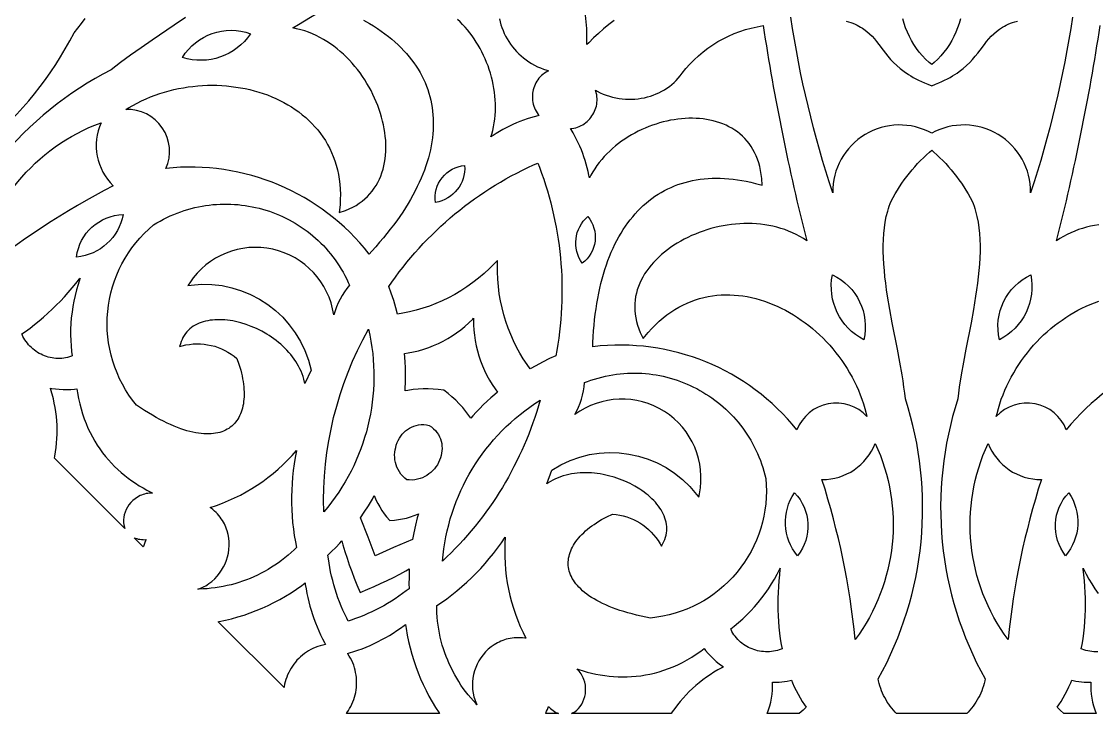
# Model space of a CAD drawing. Extents: x -1917 to -261, y -485 to 605.
# Drawn here: x -1476.2 to -1290.7, y -199 to -79.6 of the extents above; entities that cross this region are included whole.
import ezdxf

# ---------------------------------------------------------------- set-up
doc = ezdxf.new("R2010")
doc.units = 0
doc.layers.add('LAYER_1', color=18, linetype='CONTINUOUS')

msp = doc.modelspace()

# ---------------------------------------------------------------- linework, layer by layer
at = {"layer": 'LAYER_1'}
for points in [[(-1417.19, -79.31), (-1416.14, -79.92), (-1415.45, -80.34), (-1414.78, -80.78), (-1414.13, -81.22), (-1413.5, -81.68), (-1412.9, -82.14), (-1412.32, -82.61), (-1411.76, -83.1), (-1411.23, -83.59), (-1410.72, -84.09), (-1410.23, -84.6), (-1409.76, -85.11), (-1409.32, -85.64), (-1408.89, -86.17), (-1408.5, -86.71), (-1408.12, -87.26), (-1407.77, -87.81), (-1407.43, -88.38), (-1407.13, -88.95), (-1406.84, -89.53), (-1406.58, -90.11), (-1406.33, -90.7), (-1406.11, -91.3), (-1405.92, -91.91), (-1405.74, -92.52), (-1405.59, -93.14), (-1405.46, -93.76), (-1405.35, -94.39), (-1405.27, -95.03), (-1405.21, -95.67), (-1405.17, -96.32), (-1405.15, -96.97), (-1405.15, -97.63), (-1405.18, -98.3), (-1405.23, -98.96), (-1405.3, -99.64), (-1405.39, -100.32), (-1405.51, -101), (-1405.65, -101.69), (-1405.81, -102.38), (-1405.99, -103.08), (-1406.2, -103.78), (-1406.43, -104.49), (-1406.68, -105.2), (-1406.95, -105.91), (-1407.25, -106.63), (-1407.57, -107.35), (-1407.91, -108.07), (-1408.27, -108.8), (-1408.66, -109.52), (-1409.07, -110.26), (-1409.5, -110.99), (-1409.95, -111.73), (-1410.43, -112.46), (-1410.93, -113.2), (-1411.45, -113.95), (-1412, -114.69), (-1412.57, -115.43), (-1413.16, -116.18), (-1413.77, -116.93), (-1414.41, -117.68), (-1415.06, -118.43), (-1415.74, -119.18), (-1416.23, -119.7, 0.258855), (-1451.3, -104.92, 0.55555), (-1458.22, -94.76), (-1457.75, -94.46), (-1457.01, -94.04), (-1456.27, -93.64), (-1455.51, -93.26), (-1454.74, -92.91), (-1453.96, -92.59), (-1453.17, -92.29), (-1452.37, -92.01), (-1451.57, -91.76), (-1450.76, -91.53), (-1449.94, -91.33), (-1449.12, -91.15), (-1448.29, -90.99), (-1447.47, -90.86), (-1446.64, -90.76), (-1445.81, -90.67), (-1444.97, -90.62), (-1444.14, -90.58), (-1443.31, -90.57), (-1442.49, -90.58), (-1441.66, -90.62), (-1440.84, -90.68), (-1440.03, -90.76), (-1439.22, -90.87), (-1438.41, -91), (-1437.62, -91.15), (-1436.83, -91.32), (-1436.05, -91.52), (-1435.29, -91.74), (-1434.53, -91.99), (-1433.78, -92.25), (-1433.05, -92.54), (-1432.33, -92.85), (-1431.63, -93.19), (-1430.94, -93.54), (-1430.27, -93.92), (-1429.61, -94.32), (-1428.98, -94.74), (-1428.36, -95.18), (-1427.76, -95.65), (-1427.18, -96.13), (-1426.62, -96.64), (-1426.09, -97.17), (-1425.58, -97.72), (-1425.09, -98.29), (-1424.63, -98.88), (-1424.19, -99.5), (-1423.78, -100.13), (-1423.39, -100.79), (-1423.03, -101.46), (-1422.71, -102.16), (-1422.41, -102.88), (-1422.14, -103.62), (-1421.9, -104.37), (-1421.7, -105.15), (-1421.53, -105.95), (-1421.39, -106.78), (-1421.29, -107.62), (-1421.22, -108.48), (-1421.19, -109.36), (-1421.2, -110.26), (-1421.24, -111.19), (-1421.37, -112.56), (-1420.3, -112.18), (-1419.66, -111.91), (-1419.05, -111.62), (-1418.48, -111.3), (-1417.93, -110.95), (-1417.42, -110.57), (-1416.94, -110.17), (-1416.49, -109.75), (-1416.08, -109.31), (-1415.69, -108.84), (-1415.33, -108.35), (-1415.01, -107.85), (-1414.72, -107.33), (-1414.45, -106.79), (-1414.21, -106.24), (-1414.01, -105.67), (-1413.83, -105.08), (-1413.68, -104.49), (-1413.55, -103.88), (-1413.46, -103.27), (-1413.39, -102.64), (-1413.35, -102.01), (-1413.33, -101.37), (-1413.34, -100.72), (-1413.37, -100.06), (-1413.43, -99.41), (-1413.51, -98.74), (-1413.61, -98.08), (-1413.74, -97.41), (-1413.9, -96.75), (-1414.07, -96.08), (-1414.27, -95.42), (-1414.49, -94.75), (-1414.73, -94.09), (-1414.99, -93.44), (-1415.27, -92.79), (-1415.57, -92.14), (-1415.9, -91.5), (-1416.24, -90.87), (-1416.6, -90.25), (-1416.98, -89.64), (-1417.38, -89.04), (-1417.8, -88.45), (-1418.23, -87.87), (-1418.69, -87.31), (-1419.16, -86.76), (-1419.64, -86.23), (-1420.15, -85.72), (-1420.67, -85.22), (-1421.2, -84.74), (-1421.75, -84.28), (-1422.32, -83.84), (-1422.9, -83.42), (-1423.5, -83.03), (-1424.11, -82.66), (-1424.73, -82.31), (-1425.37, -81.99), (-1426.02, -81.7), (-1426.68, -81.43), (-1427.35, -81.19), (-1428.04, -80.98), (-1428.74, -80.81), (-1429.41, -80.67, 0.023948), (-1397.83, -59.72, -0.193982)], [(-1504.67, -112.37, 0.208478), (-1467.17, -81.52), (-1466.54, -80.73), (-1465.9, -79.89), (-1465.25, -79.03)], [(-1447.95, -78.9), (-1449.86, -80.22), (-1453.7, -82.81), (-1455.58, -84.09), (-1457.4, -85.36), (-1459.14, -86.64), (-1459.98, -87.29), (-1460.77, -87.92, 0.208481), (-1491.62, -125.42)], [(-1294.79, -78.82, -0.042505), (-1302.03, -109.12, 0.575019), (-1319.11, -98.85, 0.574933), (-1336.19, -109.12, -0.042468), (-1343.44, -78.82)], [(-1290.28, -114.65), (-1290.99, -114.77), (-1291.69, -114.91), (-1292.38, -115.08), (-1293.07, -115.27), (-1293.75, -115.49), (-1294.41, -115.75), (-1295.07, -116.03), (-1295.71, -116.33), (-1296.35, -116.67), (-1296.97, -117.04), (-1297.54, -117.42, 0.023948), (-1290.02, -80.28, -0.193982)], [(-1260.63, -135.7, 0.258855), (-1295.87, -150.05, 0.55555), (-1307.95, -147.75), (-1307.82, -147.21), (-1307.6, -146.39), (-1307.36, -145.58), (-1307.09, -144.78), (-1306.79, -143.99), (-1306.47, -143.2), (-1306.13, -142.43), (-1305.76, -141.67), (-1305.37, -140.93), (-1304.95, -140.19), (-1304.52, -139.47), (-1304.07, -138.77), (-1303.59, -138.07), (-1303.1, -137.4), (-1302.59, -136.73), (-1302.06, -136.09), (-1301.51, -135.46), (-1300.95, -134.85), (-1300.37, -134.25), (-1299.78, -133.67), (-1299.17, -133.12), (-1298.55, -132.58), (-1297.91, -132.06), (-1297.26, -131.56), (-1296.6, -131.09), (-1295.93, -130.63), (-1295.25, -130.2), (-1294.56, -129.79), (-1293.86, -129.4), (-1293.16, -129.04), (-1292.44, -128.7), (-1291.72, -128.39), (-1290.99, -128.1), (-1290.26, -127.84)]]:
    msp.add_lwpolyline(points, format="xyb", dxfattribs=at)
for points in [[(-1393.72, -79.09), (-1393.61, -79.61), (-1393.47, -80.12), (-1393.3, -80.62), (-1393.11, -81.12), (-1392.9, -81.61), (-1392.67, -82.09), (-1392.41, -82.56), (-1392.13, -83.02), (-1391.82, -83.47), (-1391.5, -83.91), (-1391.15, -84.33), (-1390.79, -84.74), (-1390.4, -85.13), (-1390, -85.51), (-1389.57, -85.86), (-1389.13, -86.2), (-1388.67, -86.52), (-1388.19, -86.82), (-1387.7, -87.1), (-1387.18, -87.36), (-1386.66, -87.59), (-1386.11, -87.8), (-1385.55, -87.98), (-1385.25, -88.07), (-1385.39, -88.13), (-1385.68, -88.3), (-1385.96, -88.49), (-1386.22, -88.69), (-1386.46, -88.9), (-1386.69, -89.13), (-1386.9, -89.37), (-1387.1, -89.63), (-1387.27, -89.89), (-1387.43, -90.16), (-1387.58, -90.45), (-1387.7, -90.74), (-1387.81, -91.03), (-1387.89, -91.34), (-1387.96, -91.64), (-1388.01, -91.95), (-1388.04, -92.27), (-1388.05, -92.58), (-1388.04, -92.9), (-1388.02, -93.22), (-1387.97, -93.53), (-1387.9, -93.85), (-1387.81, -94.16), (-1387.7, -94.46), (-1387.56, -94.76), (-1387.41, -95.06), (-1387.23, -95.34), (-1387.04, -95.62), (-1386.89, -95.8), (-1387.08, -95.84), (-1387.71, -96), (-1388.34, -96.19), (-1388.96, -96.38), (-1389.58, -96.6), (-1390.19, -96.83), (-1390.79, -97.07), (-1391.39, -97.34), (-1391.98, -97.61), (-1392.56, -97.91), (-1393.14, -98.22), (-1393.71, -98.54), (-1394.27, -98.88), (-1394.82, -99.23), (-1395.19, -99.49), (-1395.05, -99.03), (-1394.88, -98.38), (-1394.73, -97.73), (-1394.62, -97.08), (-1394.53, -96.42), (-1394.46, -95.76), (-1394.42, -95.09), (-1394.4, -94.43), (-1394.41, -93.76), (-1394.44, -93.09), (-1394.5, -92.43), (-1394.57, -91.77), (-1394.67, -91.11), (-1394.79, -90.45), (-1394.93, -89.8), (-1395.09, -89.15), (-1395.28, -88.5), (-1395.48, -87.87), (-1395.7, -87.24), (-1395.94, -86.62), (-1396.2, -86.01), (-1396.47, -85.41), (-1396.76, -84.81), (-1397.07, -84.23), (-1397.39, -83.67), (-1397.73, -83.11), (-1398.09, -82.57), (-1398.46, -82.04), (-1398.84, -81.53), (-1399.24, -81.03), (-1399.65, -80.55), (-1400.08, -80.09), (-1400.51, -79.65), (-1400.96, -79.23)], [(-1373.95, -79.41), (-1374.87, -80.11), (-1375.77, -80.85), (-1376.65, -81.61), (-1377.5, -82.4), (-1378.32, -83.22), (-1378.63, -83.54), (-1378.62, -83.1), (-1378.62, -81.93), (-1378.66, -80.77), (-1378.74, -79.62), (-1378.86, -78.46)], [(-1333.9, -79.48), (-1333.48, -79.61), (-1333.08, -79.74), (-1332.7, -79.88), (-1332.34, -80.03), (-1332, -80.19), (-1331.67, -80.35), (-1331.37, -80.52), (-1331.08, -80.7), (-1330.81, -80.88), (-1330.29, -81.27), (-1329.83, -81.68), (-1329.4, -82.11), (-1328.99, -82.56), (-1328.61, -83.03), (-1328.23, -83.51), (-1327.47, -84.52), (-1326.65, -85.57), (-1326.19, -86.1), (-1325.69, -86.64), (-1325.14, -87.17), (-1324.54, -87.7), (-1323.86, -88.21), (-1323.12, -88.72), (-1322.71, -88.97), (-1322.28, -89.22), (-1321.83, -89.46), (-1321.36, -89.7), (-1320.86, -89.93), (-1320.34, -90.16), (-1319.79, -90.39), (-1319.11, -90.64), (-1318.44, -90.39), (-1317.89, -90.16), (-1317.36, -89.93), (-1316.87, -89.7), (-1316.39, -89.46), (-1315.94, -89.22), (-1315.52, -88.97), (-1315.11, -88.72), (-1314.73, -88.47), (-1314.36, -88.21), (-1313.69, -87.7), (-1313.08, -87.17), (-1312.53, -86.64), (-1312.04, -86.1), (-1311.58, -85.57), (-1311.16, -85.04), (-1310.76, -84.52), (-1310, -83.51), (-1309.62, -83.03), (-1309.24, -82.56), (-1308.83, -82.11), (-1308.4, -81.68), (-1307.93, -81.27), (-1307.42, -80.88), (-1306.86, -80.52), (-1306.55, -80.35), (-1306.23, -80.19), (-1305.89, -80.03), (-1305.53, -79.88), (-1305.15, -79.74), (-1304.75, -79.61), (-1304.32, -79.48)], [(-1314.16, -79.13), (-1314.37, -79.9), (-1314.63, -80.67), (-1314.93, -81.41), (-1315.27, -82.14), (-1315.64, -82.85), (-1316.05, -83.54), (-1316.51, -84.21), (-1316.99, -84.85), (-1317.51, -85.47), (-1318.07, -86.06), (-1318.66, -86.62), (-1319.11, -87.01), (-1319.57, -86.62), (-1320.16, -86.06), (-1320.71, -85.47), (-1321.24, -84.85), (-1321.72, -84.21), (-1322.17, -83.54), (-1322.59, -82.85), (-1322.96, -82.14), (-1323.3, -81.41), (-1323.6, -80.67), (-1323.85, -79.9), (-1324.07, -79.13)], [(-1290.43, -188.35), (-1290.77, -188.35), (-1291.11, -188.34), (-1291.45, -188.31), (-1291.8, -188.26), (-1292.14, -188.2), (-1292.48, -188.12), (-1292.82, -188.02), (-1293.15, -187.9), (-1293.28, -187.85), (-1293.14, -187.09), (-1292.98, -186.11), (-1292.85, -185.13), (-1292.74, -184.13), (-1292.66, -183.14), (-1292.61, -182.14), (-1292.58, -181.13), (-1292.57, -180.13), (-1292.58, -179.12), (-1292.61, -178.11), (-1292.67, -177.11), (-1292.74, -176.1), (-1292.82, -175.1), (-1292.93, -174.1), (-1292.95, -173.93), (-1292.89, -174.06), (-1292.44, -174.94), (-1291.96, -175.8), (-1291.46, -176.65), (-1290.93, -177.47), (-1290.38, -178.28)]]:
    msp.add_lwpolyline(points, dxfattribs=at)
for points in [[(-1448.45, -85.77, -0.355981), (-1436.7, -81.68, -0.33339)], [(-1348.2, -80.28, 0.023981), (-1340.68, -117.42), (-1341.26, -117.04), (-1341.88, -116.67), (-1342.51, -116.33), (-1343.16, -116.03), (-1343.81, -115.75), (-1344.48, -115.49), (-1345.16, -115.27), (-1345.84, -115.08), (-1346.54, -114.91), (-1347.24, -114.77), (-1347.94, -114.65), (-1348.65, -114.56), (-1349.37, -114.49), (-1350.09, -114.45), (-1350.81, -114.44), (-1351.53, -114.45), (-1352.25, -114.48), (-1352.97, -114.53), (-1353.69, -114.61), (-1354.4, -114.71), (-1355.11, -114.83), (-1355.82, -114.97), (-1356.52, -115.14), (-1357.22, -115.32), (-1357.9, -115.52), (-1358.58, -115.75), (-1359.25, -115.99), (-1359.91, -116.25), (-1360.56, -116.53), (-1361.2, -116.82), (-1361.82, -117.14), (-1362.43, -117.47), (-1363.03, -117.82), (-1363.61, -118.18), (-1364.17, -118.56), (-1364.71, -118.96), (-1365.24, -119.37), (-1365.74, -119.79), (-1366.23, -120.23), (-1366.69, -120.68), (-1367.14, -121.15), (-1367.55, -121.63), (-1367.95, -122.12), (-1368.31, -122.62), (-1368.66, -123.14), (-1368.97, -123.67), (-1369.25, -124.2), (-1369.51, -124.75), (-1369.74, -125.31), (-1369.93, -125.88), (-1370.09, -126.46), (-1370.22, -127.04), (-1370.31, -127.64), (-1370.37, -128.24), (-1370.38, -128.85), (-1370.37, -129.46), (-1370.31, -130.09), (-1370.21, -130.71), (-1370.08, -131.34), (-1369.9, -131.98), (-1369.68, -132.62), (-1369.41, -133.26), (-1368.92, -134.28), (-1368.04, -133.22), (-1367.42, -132.54), (-1366.79, -131.9), (-1366.14, -131.29), (-1365.49, -130.73), (-1364.82, -130.21), (-1364.14, -129.72), (-1363.45, -129.28), (-1362.76, -128.87), (-1362.05, -128.5), (-1361.34, -128.17), (-1360.62, -127.87), (-1359.9, -127.61), (-1359.17, -127.39), (-1358.43, -127.2), (-1357.69, -127.04), (-1356.95, -126.92), (-1356.2, -126.82), (-1355.45, -126.77), (-1354.7, -126.74), (-1353.95, -126.74), (-1353.2, -126.78), (-1352.44, -126.84), (-1351.69, -126.94), (-1350.94, -127.06), (-1350.19, -127.21), (-1349.45, -127.4), (-1348.71, -127.6), (-1347.97, -127.84), (-1347.23, -128.1), (-1346.51, -128.39), (-1345.78, -128.7), (-1345.07, -129.04), (-1344.36, -129.4), (-1343.66, -129.79), (-1342.97, -130.2), (-1342.29, -130.63), (-1341.62, -131.09), (-1340.96, -131.56), (-1340.32, -132.06), (-1339.68, -132.58), (-1339.06, -133.12), (-1338.45, -133.67), (-1337.86, -134.25), (-1337.28, -134.85), (-1336.71, -135.46), (-1336.17, -136.09), (-1335.64, -136.73), (-1335.13, -137.4), (-1334.63, -138.07), (-1334.16, -138.77), (-1333.71, -139.47), (-1333.27, -140.19), (-1332.86, -140.93), (-1332.47, -141.67), (-1332.1, -142.43), (-1331.76, -143.2), (-1331.44, -143.99), (-1331.14, -144.78), (-1330.87, -145.58), (-1330.62, -146.39), (-1330.4, -147.21), (-1330.28, -147.75, 0.555563), (-1342.36, -150.05, 0.258887), (-1377.6, -135.7), (-1377.58, -134.98), (-1377.53, -133.97), (-1377.47, -132.98), (-1377.39, -132), (-1377.29, -131.04), (-1377.18, -130.09), (-1377.05, -129.16), (-1376.91, -128.25), (-1376.76, -127.36), (-1376.59, -126.48), (-1376.4, -125.62), (-1376.2, -124.78), (-1375.99, -123.96), (-1375.76, -123.15), (-1375.52, -122.36), (-1375.27, -121.59), (-1375, -120.84), (-1374.71, -120.1), (-1374.42, -119.39), (-1374.11, -118.69), (-1373.78, -118.01), (-1373.44, -117.35), (-1373.09, -116.71), (-1372.73, -116.09), (-1372.36, -115.48), (-1371.97, -114.9), (-1371.56, -114.33), (-1371.15, -113.78), (-1370.72, -113.26), (-1370.29, -112.75), (-1369.83, -112.26), (-1369.37, -111.79), (-1368.9, -111.34), (-1368.41, -110.91), (-1367.91, -110.5), (-1367.4, -110.11), (-1366.88, -109.74), (-1366.35, -109.39), (-1365.8, -109.06), (-1365.25, -108.75), (-1364.68, -108.47), (-1364.1, -108.2), (-1363.51, -107.95), (-1362.91, -107.72), (-1362.3, -107.52), (-1361.68, -107.33), (-1361.05, -107.17), (-1360.4, -107.02), (-1359.75, -106.9), (-1359.08, -106.8), (-1358.41, -106.72), (-1357.72, -106.67), (-1357.03, -106.63), (-1356.32, -106.62), (-1355.61, -106.63), (-1354.88, -106.66), (-1354.15, -106.71), (-1353.4, -106.79), (-1352.65, -106.88), (-1351.88, -107), (-1351.11, -107.15), (-1350.33, -107.31), (-1349.54, -107.5), (-1348.37, -107.82), (-1348.45, -106.69), (-1348.53, -105.96), (-1348.65, -105.27), (-1348.8, -104.6), (-1348.97, -103.95), (-1349.18, -103.34), (-1349.42, -102.75), (-1349.68, -102.18), (-1349.97, -101.65), (-1350.28, -101.14), (-1350.62, -100.65), (-1350.99, -100.2), (-1351.37, -99.77), (-1351.78, -99.36), (-1352.21, -98.98), (-1352.65, -98.63), (-1353.12, -98.3), (-1353.6, -98), (-1354.1, -97.72), (-1354.61, -97.47), (-1355.14, -97.25), (-1355.69, -97.04), (-1356.24, -96.86), (-1356.81, -96.71), (-1357.38, -96.58), (-1357.97, -96.47), (-1358.57, -96.39), (-1359.17, -96.32), (-1359.78, -96.28), (-1360.4, -96.27), (-1361.02, -96.27), (-1361.65, -96.3), (-1362.28, -96.35), (-1362.91, -96.41), (-1363.54, -96.51), (-1364.18, -96.62), (-1364.81, -96.75), (-1365.44, -96.9), (-1366.08, -97.07), (-1366.7, -97.26), (-1367.33, -97.48), (-1367.95, -97.71), (-1368.56, -97.96), (-1369.17, -98.23), (-1369.77, -98.52), (-1370.36, -98.82), (-1370.95, -99.15), (-1371.52, -99.49), (-1372.08, -99.85), (-1372.63, -100.23), (-1373.17, -100.63), (-1373.69, -101.05), (-1374.2, -101.48), (-1374.69, -101.93), (-1375.17, -102.39), (-1375.63, -102.88), (-1376.07, -103.37), (-1376.49, -103.89), (-1376.89, -104.42), (-1377.27, -104.97), (-1377.63, -105.53), (-1377.97, -106.11), (-1378.19, -106.53), (-1378.27, -106.08), (-1378.41, -105.45), (-1378.57, -104.81), (-1378.74, -104.18), (-1378.93, -103.55), (-1379.14, -102.93), (-1379.36, -102.32), (-1379.59, -101.71), (-1379.85, -101.11), (-1380.12, -100.52), (-1380.4, -99.93), (-1380.7, -99.35), (-1381.02, -98.78), (-1381.35, -98.21), (-1381.45, -98.05), (-1381.22, -98.03), (-1380.89, -97.97), (-1380.56, -97.89), (-1380.24, -97.79), (-1379.94, -97.68), (-1379.64, -97.54), (-1379.36, -97.38), (-1379.09, -97.21), (-1378.83, -97.02), (-1378.59, -96.82), (-1378.36, -96.6), (-1378.14, -96.37), (-1377.94, -96.13), (-1377.76, -95.87), (-1377.59, -95.61), (-1377.43, -95.33), (-1377.3, -95.05), (-1377.18, -94.75), (-1377.08, -94.45), (-1377, -94.15), (-1376.94, -93.83), (-1376.9, -93.52), (-1376.88, -93.2), (-1376.88, -92.87), (-1376.9, -92.55), (-1376.94, -92.22), (-1377.01, -91.89), (-1377.09, -91.57), (-1377.14, -91.42), (-1376.87, -91.58), (-1376.35, -91.85), (-1375.81, -92.08), (-1375.28, -92.29), (-1374.73, -92.47), (-1374.19, -92.63), (-1373.64, -92.75), (-1373.08, -92.85), (-1372.53, -92.92), (-1371.98, -92.97), (-1371.42, -92.99), (-1370.87, -92.99), (-1370.33, -92.96), (-1369.78, -92.9), (-1369.25, -92.82), (-1368.71, -92.72), (-1368.19, -92.59), (-1367.67, -92.44), (-1367.17, -92.27), (-1366.67, -92.07), (-1366.19, -91.86), (-1365.71, -91.61), (-1365.25, -91.35), (-1364.81, -91.07), (-1364.38, -90.76), (-1363.97, -90.44), (-1363.58, -90.09), (-1363.2, -89.72), (-1362.85, -89.33), (-1362.51, -88.93), (-1362.21, -88.51, -0.194027)], [(-1462.49, -97.03, 0.31518), (-1460.4, -107.93, 0.052663), (-1484, -123.4, -0.274751)], [(-1318.74, -102.09), (-1318.21, -102.57), (-1317.68, -103.07), (-1317.18, -103.58), (-1316.68, -104.1), (-1316.19, -104.64), (-1315.72, -105.18), (-1315.27, -105.74), (-1314.82, -106.31), (-1314.4, -106.89), (-1313.98, -107.48), (-1313.58, -108.08), (-1313.19, -108.69), (-1312.82, -109.31), (-1312.46, -109.94), (-1312.13, -110.56), (-1311.96, -110.99), (-1311.8, -111.42), (-1311.66, -111.87), (-1311.52, -112.32), (-1311.29, -113.25), (-1311.1, -114.2), (-1310.96, -115.18), (-1310.86, -116.17), (-1310.79, -117.19), (-1310.76, -118.22), (-1310.76, -119.28), (-1310.79, -120.35), (-1310.86, -121.43), (-1310.94, -122.53), (-1311.06, -123.63), (-1311.19, -124.75), (-1311.35, -125.87), (-1311.52, -127), (-1311.9, -129.28), (-1312.32, -131.56), (-1313.2, -136.1), (-1313.63, -138.34), (-1314.01, -140.53), (-1314.34, -142.67), (-1314.48, -143.72), (-1314.59, -144.72, 0.208481), (-1309.88, -193.05), (-1309.95, -193.39), (-1310.06, -193.82), (-1310.18, -194.25), (-1310.31, -194.67), (-1310.47, -195.08), (-1310.64, -195.48), (-1310.82, -195.88), (-1311.02, -196.27), (-1311.23, -196.65), (-1311.46, -197.03), (-1311.7, -197.39), (-1311.96, -197.75), (-1312.22, -198.1), (-1312.5, -198.44), (-1312.8, -198.77), (-1313.03, -199.01), (-1325.2, -199.01), (-1325.43, -198.77), (-1325.72, -198.44), (-1326, -198.1), (-1326.27, -197.75), (-1326.52, -197.39), (-1326.77, -197.03), (-1326.99, -196.65), (-1327.21, -196.27), (-1327.41, -195.88), (-1327.59, -195.48), (-1327.76, -195.08), (-1327.91, -194.67), (-1328.05, -194.25), (-1328.17, -193.82), (-1328.28, -193.39), (-1328.34, -193.05, 0.208478), (-1323.64, -144.72), (-1323.75, -143.72), (-1323.89, -142.67), (-1324.04, -141.61), (-1324.22, -140.53), (-1324.6, -138.34), (-1325.02, -136.1), (-1325.91, -131.56), (-1326.33, -129.28), (-1326.71, -127), (-1326.88, -125.87), (-1327.04, -124.75), (-1327.17, -123.63), (-1327.28, -122.53), (-1327.37, -121.43), (-1327.43, -120.35), (-1327.47, -119.28), (-1327.47, -118.22), (-1327.44, -117.19), (-1327.37, -116.17), (-1327.27, -115.18), (-1327.12, -114.2), (-1326.94, -113.25), (-1326.7, -112.32), (-1326.57, -111.87), (-1326.42, -111.42), (-1326.27, -110.99), (-1326.1, -110.56), (-1325.76, -109.94), (-1325.41, -109.31), (-1325.03, -108.69), (-1324.65, -108.08), (-1324.25, -107.48), (-1323.83, -106.89), (-1323.4, -106.31), (-1322.96, -105.74), (-1322.5, -105.18), (-1322.03, -104.64), (-1321.55, -104.1), (-1321.05, -103.58), (-1320.54, -103.07), (-1320.02, -102.57), (-1319.49, -102.09), (-1319.11, -101.76)], [(-1399.74, -104.42, -0.38844), (-1404.76, -110.79, -0.429262)], [(-1440.72, -111.08), (-1440.1, -111.1), (-1439.48, -111.13), (-1438.86, -111.18), (-1438.25, -111.25), (-1437.64, -111.33), (-1437.03, -111.42), (-1436.42, -111.54), (-1435.82, -111.67), (-1435.22, -111.81), (-1434.62, -111.97), (-1434.03, -112.14), (-1433.45, -112.33), (-1432.87, -112.54), (-1432.29, -112.76), (-1431.72, -113), (-1431.16, -113.25), (-1430.6, -113.51), (-1430.05, -113.79), (-1429.51, -114.09), (-1428.97, -114.39), (-1428.45, -114.72), (-1427.93, -115.05), (-1427.42, -115.41), (-1426.92, -115.77), (-1426.43, -116.15), (-1425.94, -116.54), (-1425.47, -116.95), (-1425.01, -117.37), (-1424.56, -117.8), (-1424.12, -118.25), (-1423.69, -118.71), (-1423.27, -119.18), (-1422.87, -119.67), (-1422.47, -120.17), (-1422.09, -120.68), (-1421.73, -121.21), (-1421.37, -121.75), (-1421.03, -122.3), (-1420.71, -122.86), (-1420.4, -123.43), (-1420.1, -124.02), (-1419.82, -124.62), (-1419.62, -125.08, 0.098636), (-1422.34, -130.18, 0.687102), (-1447.2, -124.65), (-1447.53, -125.14), (-1446.94, -125.07, -0.389323), (-1426.26, -139.77), (-1427.34, -142.02), (-1427.39, -141.8), (-1427.5, -141.32), (-1427.64, -140.85), (-1427.8, -140.39), (-1427.98, -139.94), (-1428.18, -139.5), (-1428.4, -139.07), (-1428.64, -138.64), (-1428.89, -138.23), (-1429.16, -137.82), (-1429.45, -137.43), (-1429.75, -137.04), (-1430.07, -136.67), (-1430.41, -136.3), (-1430.75, -135.95), (-1431.11, -135.6), (-1431.48, -135.27), (-1431.86, -134.95), (-1432.25, -134.64), (-1432.65, -134.34), (-1433.06, -134.05), (-1433.48, -133.78), (-1433.9, -133.51), (-1434.77, -133.02), (-1435.66, -132.58), (-1436.57, -132.19), (-1437.48, -131.86), (-1438.4, -131.58), (-1439.31, -131.35), (-1439.77, -131.26), (-1440.23, -131.19), (-1440.68, -131.13), (-1441.13, -131.08), (-1441.57, -131.05), (-1442.01, -131.04), (-1442.44, -131.04), (-1442.86, -131.05), (-1443.28, -131.09), (-1443.69, -131.14), (-1444.09, -131.21), (-1444.48, -131.29), (-1444.86, -131.39), (-1445.24, -131.51), (-1445.59, -131.65), (-1445.94, -131.81), (-1446.27, -131.98), (-1446.59, -132.18), (-1446.9, -132.39), (-1447.19, -132.62), (-1447.46, -132.88), (-1447.71, -133.15), (-1447.95, -133.44), (-1448.16, -133.75), (-1448.36, -134.09), (-1448.53, -134.44), (-1448.68, -134.81), (-1448.81, -135.19), (-1448.96, -135.67), (-1448.48, -135.54, -0.248801), (-1439.05, -137.75), (-1438.7, -138.73), (-1438.4, -139.75), (-1438.27, -140.25), (-1438.16, -140.74), (-1438.06, -141.22), (-1437.98, -141.7), (-1437.92, -142.17), (-1437.87, -142.62), (-1437.83, -143.07), (-1437.81, -143.51), (-1437.81, -143.94), (-1437.82, -144.36), (-1437.84, -144.77), (-1437.89, -145.16), (-1437.94, -145.55), (-1438.01, -145.92), (-1438.1, -146.29), (-1438.19, -146.64), (-1438.31, -146.97), (-1438.43, -147.3), (-1438.58, -147.61), (-1438.73, -147.91), (-1438.9, -148.19), (-1439.08, -148.46), (-1439.28, -148.72), (-1439.49, -148.96), (-1439.71, -149.19), (-1439.95, -149.41), (-1440.2, -149.61), (-1440.47, -149.79), (-1440.75, -149.96), (-1441.04, -150.11), (-1441.35, -150.25), (-1441.67, -150.38), (-1442, -150.48), (-1442.36, -150.57), (-1442.72, -150.64), (-1443.1, -150.7), (-1443.49, -150.74), (-1443.9, -150.76), (-1444.32, -150.76), (-1444.76, -150.74), (-1445.21, -150.7), (-1445.68, -150.64), (-1446.16, -150.56), (-1446.65, -150.46), (-1447.16, -150.34), (-1447.68, -150.2), (-1448.21, -150.03), (-1448.76, -149.85), (-1449.33, -149.64), (-1449.9, -149.41), (-1450.5, -149.15), (-1451.1, -148.88), (-1451.72, -148.57), (-1452.35, -148.25), (-1452.99, -147.9), (-1453.65, -147.52), (-1454.32, -147.12), (-1455, -146.7), (-1455.7, -146.24), (-1456.38, -145.79, -0.414411), (-1453.45, -114.68), (-1452.89, -114.34), (-1452.31, -114.01), (-1451.73, -113.69), (-1451.14, -113.4), (-1450.55, -113.12), (-1449.96, -112.86), (-1449.36, -112.62), (-1448.75, -112.4), (-1448.15, -112.19), (-1447.54, -112.01), (-1446.92, -111.84), (-1446.31, -111.68), (-1445.69, -111.55), (-1445.07, -111.43), (-1444.45, -111.33), (-1443.83, -111.25), (-1443.21, -111.18), (-1442.59, -111.13), (-1441.96, -111.1), (-1441.34, -111.08)], [(-1458.67, -112.9, -0.334606), (-1466.74, -120.22, -0.373494)], [(-1378.47, -113.23, -0.429262), (-1379.42, -121.29, -0.38844)], [(-1336.25, -123.29, -0.355981), (-1330.83, -134.49, -0.33339)], [(-1301.98, -123.29, -0.33339), (-1307.4, -134.49, -0.355981)], [(-1416.32, -132.67, -0.237073), (-1424.05, -164.22, -0.137208)], [(-1369.75, -140.26), (-1369.13, -140.29), (-1368.51, -140.33), (-1367.89, -140.4), (-1367.27, -140.48), (-1366.66, -140.57), (-1366.05, -140.69), (-1365.44, -140.81), (-1364.84, -140.96), (-1364.25, -141.12), (-1363.65, -141.29), (-1363.07, -141.48), (-1362.49, -141.69), (-1361.91, -141.91), (-1361.34, -142.15), (-1360.78, -142.4), (-1360.22, -142.66), (-1359.68, -142.94), (-1359.13, -143.24), (-1358.6, -143.55), (-1358.07, -143.87), (-1357.56, -144.2), (-1357.05, -144.55), (-1356.55, -144.92), (-1356.06, -145.29), (-1355.58, -145.68), (-1355.11, -146.08), (-1354.64, -146.5), (-1354.19, -146.92), (-1353.76, -147.36), (-1353.33, -147.81), (-1352.91, -148.28), (-1352.51, -148.75), (-1352.11, -149.24), (-1351.73, -149.74), (-1351.37, -150.25), (-1351.01, -150.77), (-1350.67, -151.3), (-1350.34, -151.84), (-1350.03, -152.4), (-1349.73, -152.96), (-1349.45, -153.53), (-1349.18, -154.12), (-1348.92, -154.71), (-1348.68, -155.32), (-1348.46, -155.93), (-1348.26, -156.55), (-1348.07, -157.19), (-1347.89, -157.83), (-1347.74, -158.47, -0.414412), (-1367.66, -182.53), (-1368.47, -182.38), (-1369.28, -182.2), (-1370.06, -182.02), (-1370.82, -181.83), (-1371.55, -181.63), (-1372.25, -181.42), (-1372.93, -181.21), (-1373.58, -180.99), (-1374.2, -180.75), (-1374.8, -180.52), (-1375.37, -180.27), (-1375.92, -180.02), (-1376.44, -179.76), (-1376.93, -179.5), (-1377.4, -179.23), (-1377.85, -178.96), (-1378.27, -178.68), (-1378.66, -178.4), (-1379.03, -178.11), (-1379.38, -177.82), (-1379.7, -177.52), (-1380, -177.22), (-1380.27, -176.92), (-1380.53, -176.62), (-1380.76, -176.31), (-1380.96, -176), (-1381.15, -175.69), (-1381.31, -175.38), (-1381.45, -175.06), (-1381.57, -174.75), (-1381.67, -174.43), (-1381.74, -174.11), (-1381.8, -173.8), (-1381.84, -173.48), (-1381.85, -173.16), (-1381.85, -172.84), (-1381.83, -172.52), (-1381.78, -172.2), (-1381.72, -171.88), (-1381.64, -171.55), (-1381.54, -171.23), (-1381.42, -170.91), (-1381.28, -170.59), (-1381.12, -170.28), (-1380.94, -169.96), (-1380.75, -169.64), (-1380.53, -169.33), (-1380.3, -169.02), (-1380.05, -168.71), (-1379.78, -168.4), (-1379.49, -168.1), (-1379.18, -167.8), (-1378.86, -167.5), (-1378.52, -167.21), (-1378.16, -166.92), (-1377.78, -166.64), (-1377.39, -166.36), (-1376.98, -166.08), (-1376.55, -165.81), (-1376.11, -165.55), (-1375.17, -165.04), (-1374.23, -164.59, -0.248752), (-1366, -169.7), (-1365.75, -170.13), (-1365.52, -169.69), (-1365.34, -169.33), (-1365.19, -168.96), (-1365.06, -168.59), (-1364.96, -168.22), (-1364.89, -167.84), (-1364.85, -167.47), (-1364.84, -167.1), (-1364.85, -166.73), (-1364.89, -166.36), (-1364.96, -165.99), (-1365.05, -165.63), (-1365.16, -165.27), (-1365.29, -164.91), (-1365.45, -164.56), (-1365.63, -164.21), (-1365.82, -163.87), (-1366.04, -163.54), (-1366.28, -163.2), (-1366.53, -162.88), (-1366.8, -162.56), (-1367.09, -162.25), (-1367.4, -161.94), (-1367.72, -161.64), (-1368.05, -161.35), (-1368.4, -161.07), (-1368.76, -160.79), (-1369.13, -160.52), (-1369.52, -160.26), (-1370.33, -159.77), (-1371.18, -159.32), (-1372.06, -158.91), (-1372.98, -158.55), (-1373.92, -158.23), (-1374.88, -157.96), (-1375.36, -157.85), (-1375.85, -157.75), (-1376.35, -157.66), (-1376.84, -157.59), (-1377.34, -157.53), (-1377.83, -157.49), (-1378.33, -157.47), (-1378.83, -157.46), (-1379.32, -157.46), (-1379.81, -157.48), (-1380.3, -157.52), (-1380.79, -157.58), (-1381.28, -157.66), (-1381.75, -157.75), (-1382.23, -157.86), (-1382.7, -158), (-1383.16, -158.15), (-1383.61, -158.32), (-1384.06, -158.51), (-1384.5, -158.72), (-1384.92, -158.96), (-1385.34, -159.21), (-1385.53, -159.34), (-1384.71, -156.98, -0.389309), (-1359.69, -161.21), (-1359.32, -161.67), (-1359.21, -161.1, 0.687121), (-1380.7, -147.42, 0.098951), (-1379.02, -141.9), (-1378.55, -141.71), (-1377.93, -141.49), (-1377.3, -141.28), (-1376.67, -141.1), (-1376.05, -140.93), (-1375.42, -140.78), (-1374.79, -140.65), (-1374.15, -140.54), (-1373.52, -140.45), (-1372.89, -140.37), (-1372.26, -140.31), (-1371.63, -140.27), (-1371, -140.25), (-1370.38, -140.25)], [(-1386.71, -144.93, -0.137208), (-1403.55, -172.71, -0.237073)], [(-1428.79, -153.68), (-1428.99, -154.8), (-1429.17, -155.93), (-1429.32, -157.06), (-1429.44, -158.19), (-1429.53, -159.32), (-1429.59, -160.45), (-1429.62, -161.58), (-1429.62, -162.7), (-1429.59, -163.83), (-1429.53, -164.95), (-1429.43, -166.07), (-1429.31, -167.18), (-1429.15, -168.29), (-1428.96, -169.4), (-1428.77, -170.36), (-1429.18, -170.75), (-1429.7, -171.23), (-1430.23, -171.7), (-1430.78, -172.15), (-1431.33, -172.58), (-1431.9, -172.99), (-1432.48, -173.39), (-1433.06, -173.77), (-1433.66, -174.13), (-1434.27, -174.48), (-1434.88, -174.81), (-1435.51, -175.12), (-1436.14, -175.41), (-1436.78, -175.68), (-1437.42, -175.94), (-1438.08, -176.18), (-1438.74, -176.4), (-1439.4, -176.6), (-1440.07, -176.78), (-1440.75, -176.94), (-1441.43, -177.09), (-1442.11, -177.21), (-1442.8, -177.32), (-1443.5, -177.4), (-1444.19, -177.47), (-1444.89, -177.52), (-1445.59, -177.55), (-1445.77, -177.55), (-1445.65, -177.51), (-1445.33, -177.39), (-1445.03, -177.25), (-1444.73, -177.11), (-1444.44, -176.95), (-1444.16, -176.78), (-1443.89, -176.59), (-1443.37, -176.2), (-1442.89, -175.77), (-1442.45, -175.3), (-1442.05, -174.8), (-1441.69, -174.28), (-1441.37, -173.72), (-1441.09, -173.15), (-1440.86, -172.55), (-1440.67, -171.94), (-1440.53, -171.31), (-1440.44, -170.68), (-1440.39, -170.04), (-1440.4, -169.4), (-1440.45, -168.76), (-1440.56, -168.12), (-1440.73, -167.49), (-1440.83, -167.18), (-1440.95, -166.87), (-1441.08, -166.57), (-1441.22, -166.26), (-1441.38, -165.97), (-1441.56, -165.68), (-1441.75, -165.39), (-1441.95, -165.11), (-1442.17, -164.84), (-1442.4, -164.57), (-1442.65, -164.31), (-1442.92, -164.06), (-1443.2, -163.81), (-1443.49, -163.57), (-1443.66, -163.45, 0.141193), (-1428.78, -153.62)], [(-1328.86, -152.38, -0.27476), (-1332.3, -186.24, 0.052682), (-1338.05, -158.61, 0.315195)], [(-1309.36, -152.38, 0.31518), (-1300.17, -158.61, 0.052663), (-1305.93, -186.24, -0.274751)], [(-1342.79, -160.9, -0.373494), (-1342.25, -171.78, -0.334606)], [(-1295.44, -160.9, -0.334606), (-1295.98, -171.78, -0.373494)], [(-1392.72, -168.56, 0.141174), (-1389.15, -186.03), (-1389.35, -186), (-1389.73, -185.96), (-1390.1, -185.93), (-1390.46, -185.93), (-1390.82, -185.93), (-1391.18, -185.96), (-1391.53, -186), (-1391.87, -186.05), (-1392.21, -186.12), (-1392.54, -186.2), (-1392.86, -186.3), (-1393.17, -186.41), (-1393.48, -186.53), (-1393.78, -186.67), (-1394.08, -186.82), (-1394.64, -187.14), (-1395.17, -187.52), (-1395.66, -187.93), (-1396.12, -188.38), (-1396.54, -188.86), (-1396.92, -189.38), (-1397.26, -189.92), (-1397.56, -190.48), (-1397.82, -191.07), (-1398.03, -191.67), (-1398.19, -192.29), (-1398.31, -192.92), (-1398.38, -193.56), (-1398.4, -194.2), (-1398.37, -194.85), (-1398.28, -195.49), (-1398.14, -196.12), (-1398.05, -196.44), (-1397.94, -196.76), (-1397.82, -197.07), (-1397.68, -197.37), (-1397.62, -197.5), (-1397.75, -197.37), (-1398.22, -196.85), (-1398.68, -196.32), (-1399.13, -195.78), (-1399.56, -195.23), (-1399.97, -194.67), (-1400.37, -194.1), (-1400.75, -193.51), (-1401.11, -192.92), (-1401.45, -192.31), (-1401.78, -191.7), (-1402.09, -191.08), (-1402.39, -190.45), (-1402.66, -189.81), (-1402.92, -189.17), (-1403.16, -188.51), (-1403.38, -187.85), (-1403.59, -187.19), (-1403.77, -186.51), (-1403.94, -185.84), (-1404.08, -185.15), (-1404.21, -184.46), (-1404.32, -183.77), (-1404.41, -183.07), (-1404.47, -182.37), (-1404.52, -181.66), (-1404.55, -180.95), (-1404.56, -180.38), (-1403.75, -179.85), (-1402.83, -179.2), (-1401.93, -178.52), (-1401.06, -177.82), (-1400.2, -177.09), (-1399.36, -176.35), (-1398.55, -175.57), (-1397.75, -174.78), (-1396.97, -173.96), (-1396.22, -173.12), (-1395.48, -172.25), (-1394.77, -171.37), (-1394.08, -170.47), (-1393.4, -169.54), (-1392.75, -168.6)], [(-1343.12, -193.73), (-1342.82, -194.38), (-1342.51, -195.03), (-1342.17, -195.66), (-1341.82, -196.29), (-1341.45, -196.92), (-1341.05, -197.53), (-1340.77, -197.94), (-1341.28, -198.41), (-1341.96, -199.01), (-1347.5, -199.01, 0.11333), (-1346.6, -193.58), (-1346.43, -193.59), (-1345.95, -193.6), (-1345.46, -193.59), (-1344.98, -193.55), (-1344.5, -193.5), (-1344.03, -193.43), (-1343.55, -193.34), (-1343.31, -193.28)], [(-1294.68, -193.34), (-1294.2, -193.43), (-1293.72, -193.5), (-1293.25, -193.55), (-1292.76, -193.59), (-1292.28, -193.6), (-1291.8, -193.59), (-1291.63, -193.58, 0.113333), (-1290.72, -199.01), (-1296.27, -199.01), (-1296.95, -198.41), (-1297.46, -197.94), (-1297.18, -197.53), (-1296.78, -196.92), (-1296.41, -196.29), (-1296.05, -195.66), (-1295.72, -195.03), (-1295.41, -194.38), (-1295.11, -193.73), (-1294.92, -193.28)]]:
    msp.add_lwpolyline(points, format="xyb", close=True, dxfattribs=at)
for points in [[(-1386.81, -104.73), (-1386.44, -105.75), (-1386.09, -106.76), (-1385.76, -107.78), (-1385.44, -108.81), (-1385.14, -109.84), (-1384.87, -110.87), (-1384.61, -111.91), (-1384.37, -112.95), (-1384.14, -114), (-1383.94, -115.05), (-1383.75, -116.1), (-1383.59, -117.16), (-1383.44, -118.21), (-1383.31, -119.27), (-1383.2, -120.34), (-1383.11, -121.4), (-1383.04, -122.47), (-1382.98, -123.53), (-1382.95, -124.6), (-1382.93, -125.67), (-1382.93, -126.74), (-1382.95, -127.81), (-1382.99, -128.88), (-1383.05, -129.95), (-1383.13, -131.01), (-1383.23, -132.08), (-1383.34, -133.15), (-1383.48, -134.22), (-1383.63, -135.28), (-1383.81, -136.34), (-1383.97, -137.27), (-1385.06, -137.76), (-1386.27, -138.36), (-1387.46, -138.99), (-1388.41, -139.54), (-1388.96, -138.79), (-1389.61, -137.81), (-1390.21, -136.8), (-1390.78, -135.76), (-1391.31, -134.7), (-1391.79, -133.6), (-1392.23, -132.48), (-1392.63, -131.34), (-1392.98, -130.17), (-1393.28, -128.99), (-1393.54, -127.78), (-1393.75, -126.55), (-1393.9, -125.31), (-1394.01, -124.05), (-1394.07, -122.78), (-1394.07, -120.83), (-1395.45, -122.2), (-1396.39, -123.06), (-1397.36, -123.88), (-1398.35, -124.64), (-1399.36, -125.36), (-1400.4, -126.04), (-1401.45, -126.66), (-1402.53, -127.24), (-1403.61, -127.77), (-1404.72, -128.25), (-1405.83, -128.68), (-1406.96, -129.06), (-1408.09, -129.39), (-1409.24, -129.68), (-1410.39, -129.91), (-1411.31, -130.06), (-1411.59, -129), (-1411.98, -127.71), (-1412.42, -126.43), (-1412.84, -125.31), (-1412.3, -124.54), (-1411.67, -123.67), (-1411.03, -122.8), (-1410.37, -121.95), (-1409.7, -121.12), (-1409.01, -120.29), (-1408.31, -119.48), (-1407.6, -118.69), (-1406.87, -117.9), (-1406.13, -117.13), (-1405.37, -116.37), (-1404.61, -115.63), (-1403.83, -114.9), (-1403.03, -114.18), (-1402.23, -113.48), (-1401.41, -112.79), (-1400.58, -112.12), (-1399.74, -111.46), (-1398.89, -110.82), (-1398.03, -110.19), (-1397.15, -109.58), (-1396.26, -108.98), (-1395.37, -108.4), (-1394.46, -107.83), (-1393.54, -107.28), (-1392.61, -106.74), (-1391.68, -106.23), (-1390.73, -105.72), (-1389.77, -105.24), (-1388.8, -104.77), (-1387.83, -104.31), (-1387.1, -103.99)], [(-1466.17, -124.01), (-1466.48, -124.95), (-1466.75, -125.89), (-1466.99, -126.85), (-1467.2, -127.81), (-1467.38, -128.77), (-1467.52, -129.74), (-1467.64, -130.71), (-1467.72, -131.68), (-1467.76, -132.65), (-1467.77, -133.63), (-1467.75, -134.6), (-1467.69, -135.57), (-1467.59, -136.54), (-1467.49, -137.29), (-1467.63, -137.35), (-1467.96, -137.46), (-1468.29, -137.55), (-1468.62, -137.62), (-1468.95, -137.68), (-1469.29, -137.72), (-1469.63, -137.74), (-1469.96, -137.74), (-1470.3, -137.72), (-1470.63, -137.69), (-1470.96, -137.64), (-1471.29, -137.57), (-1471.61, -137.49), (-1471.94, -137.39), (-1472.25, -137.28), (-1472.56, -137.15), (-1472.87, -137.01), (-1473.17, -136.85), (-1473.46, -136.68), (-1473.74, -136.49), (-1474.01, -136.29), (-1474.28, -136.08), (-1474.53, -135.85), (-1474.78, -135.61), (-1475.01, -135.36), (-1475.23, -135.1), (-1475.44, -134.82), (-1475.64, -134.54), (-1475.82, -134.24), (-1475.99, -133.93), (-1476.14, -133.61), (-1476.2, -133.48), (-1475.56, -133.05), (-1474.76, -132.47), (-1473.97, -131.86), (-1473.19, -131.24), (-1472.43, -130.59), (-1471.68, -129.92), (-1470.95, -129.23), (-1470.24, -128.53), (-1469.53, -127.81), (-1468.84, -127.07), (-1468.17, -126.32), (-1467.51, -125.56), (-1466.86, -124.79), (-1466.23, -124.01), (-1466.12, -123.87)], [(-1398.21, -130.99), (-1398.2, -131.91), (-1398.14, -132.83), (-1398.05, -133.73), (-1397.92, -134.64), (-1397.75, -135.53), (-1397.53, -136.41), (-1397.28, -137.29), (-1396.99, -138.15), (-1396.66, -139), (-1396.3, -139.83), (-1395.89, -140.65), (-1395.45, -141.45), (-1394.97, -142.23), (-1394.46, -142.99), (-1394.07, -143.52), (-1394.55, -143.93), (-1395.22, -144.51), (-1395.87, -145.11), (-1396.51, -145.72), (-1397.13, -146.35), (-1397.75, -146.98), (-1398.34, -147.63), (-1398.69, -148.03), (-1398.99, -147.59), (-1399.51, -146.89), (-1400.07, -146.21), (-1400.66, -145.56), (-1401.27, -144.94), (-1401.92, -144.35), (-1402.59, -143.78), (-1403.34, -143.21), (-1404.28, -143.08), (-1405.15, -143.01), (-1406.03, -142.97), (-1406.91, -142.98), (-1407.78, -143.02), (-1408.65, -143.1), (-1409.52, -143.23), (-1410.03, -143.33), (-1410, -142.8), (-1409.97, -141.92), (-1409.95, -141.04), (-1409.95, -140.16), (-1409.97, -139.27), (-1410.01, -138.39), (-1410.07, -137.5), (-1410.12, -136.87), (-1409.47, -136.78), (-1408.57, -136.6), (-1407.68, -136.39), (-1406.8, -136.13), (-1405.94, -135.84), (-1405.09, -135.51), (-1404.26, -135.14), (-1403.44, -134.74), (-1402.65, -134.3), (-1401.87, -133.82), (-1401.12, -133.31), (-1400.38, -132.77), (-1399.68, -132.19), (-1398.99, -131.58), (-1398.33, -130.94), (-1398.2, -130.8)], [(-1471.05, -142.89), (-1470.39, -142.98), (-1469.73, -143.05), (-1469.07, -143.08), (-1468.4, -143.09), (-1467.73, -143.06), (-1467.07, -143), (-1466.67, -142.95), (-1466.57, -143.66), (-1466.4, -144.61), (-1466.19, -145.53), (-1465.96, -146.43), (-1465.7, -147.3), (-1465.41, -148.14), (-1465.1, -148.96), (-1464.76, -149.75), (-1464.4, -150.52), (-1464.01, -151.27), (-1463.6, -151.98), (-1463.17, -152.68), (-1462.71, -153.35), (-1462.24, -154), (-1461.75, -154.63), (-1461.23, -155.23), (-1460.7, -155.81), (-1460.16, -156.37), (-1459.59, -156.9), (-1459.01, -157.42), (-1458.42, -157.91), (-1457.81, -158.39), (-1457.19, -158.84), (-1456.56, -159.27), (-1455.92, -159.69), (-1455.26, -160.08), (-1454.6, -160.46), (-1453.92, -160.81), (-1453.64, -160.95), (-1453.86, -160.96), (-1454.16, -160.98), (-1454.44, -161.01), (-1454.72, -161.06), (-1454.99, -161.13), (-1455.25, -161.21), (-1455.5, -161.3), (-1455.75, -161.4), (-1456.21, -161.65), (-1456.64, -161.93), (-1457.02, -162.25), (-1457.37, -162.61), (-1457.69, -162.99), (-1457.95, -163.39), (-1458.18, -163.81), (-1458.36, -164.25), (-1458.5, -164.69), (-1458.6, -165.14), (-1458.64, -165.59), (-1458.63, -166.03), (-1458.58, -166.46), (-1458.47, -166.87), (-1458.4, -167.07), (-1470.56, -154.91), (-1470.5, -154.61), (-1470.37, -153.85), (-1470.27, -153.09), (-1470.19, -152.33), (-1470.13, -151.57), (-1470.1, -150.8), (-1470.09, -150.03), (-1470.11, -149.26), (-1470.16, -148.5), (-1470.22, -147.73), (-1470.32, -146.96), (-1470.43, -146.2), (-1470.58, -145.43), (-1470.74, -144.67), (-1470.94, -143.91), (-1471.15, -143.16), (-1471.25, -142.85)], [(-1406.78, -149.15), (-1406.31, -149.2), (-1405.86, -149.29), (-1405.48, -149.54), (-1405.11, -149.85), (-1404.79, -150.17), (-1404.51, -150.51), (-1404.27, -150.86), (-1404.07, -151.23), (-1403.91, -151.62), (-1403.78, -152.01), (-1403.7, -152.42), (-1403.65, -152.83), (-1403.64, -153.24), (-1403.66, -153.66), (-1403.71, -154.07), (-1403.8, -154.49), (-1403.91, -154.89), (-1404.06, -155.29), (-1404.24, -155.68), (-1404.45, -156.06), (-1404.69, -156.42), (-1404.95, -156.76), (-1405.24, -157.09), (-1405.55, -157.39), (-1405.89, -157.66), (-1406.24, -157.91), (-1406.62, -158.13), (-1407.02, -158.32), (-1407.44, -158.47), (-1407.88, -158.59), (-1408.34, -158.67), (-1408.81, -158.71), (-1409.3, -158.7), (-1409.74, -158.66), (-1410.08, -158.38), (-1410.43, -158.04), (-1410.74, -157.67), (-1411.01, -157.3), (-1411.23, -156.9), (-1411.42, -156.5), (-1411.57, -156.08), (-1411.69, -155.66), (-1411.76, -155.23), (-1411.81, -154.8), (-1411.82, -154.36), (-1411.79, -153.93), (-1411.73, -153.5), (-1411.64, -153.08), (-1411.53, -152.67), (-1411.38, -152.26), (-1411.2, -151.88), (-1411, -151.5), (-1410.77, -151.15), (-1410.51, -150.82), (-1410.23, -150.51), (-1409.93, -150.23), (-1409.6, -149.97), (-1409.26, -149.75), (-1408.89, -149.56), (-1408.5, -149.4), (-1408.1, -149.28), (-1407.68, -149.19), (-1407.24, -149.15)], [(-1415.3, -161.47), (-1415.04, -162.11), (-1414.74, -162.74), (-1414.4, -163.36), (-1414.03, -163.95), (-1413.63, -164.52), (-1413.2, -165.07), (-1412.65, -165.68), (-1411.83, -165.63), (-1411.13, -165.55), (-1410.45, -165.43), (-1409.77, -165.28), (-1409.1, -165.08), (-1408.44, -164.85), (-1407.8, -164.58), (-1407.72, -164.54), (-1407.91, -165.22), (-1408.24, -166.5), (-1408.52, -167.8), (-1408.73, -168.96), (-1412.02, -170.38), (-1415.17, -171.77), (-1416.42, -168.56), (-1417.74, -165.23), (-1417.07, -164.26), (-1416.35, -163.14), (-1415.67, -162.01), (-1415.33, -161.39)], [(-1456.6, -168.74), (-1456.35, -168.82), (-1456.09, -168.89), (-1455.81, -168.94), (-1455.52, -168.98), (-1455.22, -169), (-1454.9, -169.01), (-1454.72, -169), (-1454.82, -169.18), (-1454.96, -169.51), (-1455.08, -169.83), (-1455.19, -170.16), (-1455.21, -170.25), (-1456.8, -168.66)], [(-1420.75, -169.87), (-1420.41, -171.03), (-1420.04, -172.19), (-1419.65, -173.35), (-1419.24, -174.51), (-1418.81, -175.65), (-1418.36, -176.78), (-1417.8, -178.12), (-1416.46, -177.57), (-1415.35, -177.09), (-1414.24, -176.58), (-1413.13, -176.05), (-1412.03, -175.51), (-1410.94, -174.95), (-1409.88, -174.37), (-1409.29, -174.04), (-1409.32, -174.55), (-1409.34, -175.57), (-1409.35, -176.59), (-1409.33, -177.47), (-1409.83, -177.86), (-1410.45, -178.32), (-1411.08, -178.77), (-1411.72, -179.2), (-1412.37, -179.62), (-1413.03, -180.01), (-1413.69, -180.4), (-1414.37, -180.76), (-1415.05, -181.12), (-1415.75, -181.45), (-1416.45, -181.77), (-1417.16, -182.07), (-1417.87, -182.36), (-1418.59, -182.63), (-1419.32, -182.88), (-1419.84, -183.05), (-1420.09, -182.56), (-1420.43, -181.87), (-1420.75, -181.17), (-1421.06, -180.46), (-1421.34, -179.74), (-1421.61, -179.02), (-1421.87, -178.3), (-1422.1, -177.56), (-1422.32, -176.82), (-1422.52, -176.08), (-1422.7, -175.33), (-1422.87, -174.58), (-1423.02, -173.83), (-1423.15, -173.06), (-1423.26, -172.3), (-1423.34, -171.67), (-1422.7, -171.06), (-1421.98, -170.33), (-1421.28, -169.59), (-1420.93, -169.21)], [(-1345.3, -174.1), (-1345.4, -175.1), (-1345.49, -176.1), (-1345.56, -177.11), (-1345.61, -178.11), (-1345.65, -179.12), (-1345.66, -180.13), (-1345.65, -181.13), (-1345.62, -182.14), (-1345.56, -183.14), (-1345.48, -184.13), (-1345.38, -185.13), (-1345.25, -186.11), (-1345.09, -187.09), (-1344.94, -187.85), (-1345.08, -187.9), (-1345.41, -188.02), (-1345.75, -188.12), (-1346.09, -188.2), (-1346.43, -188.26), (-1346.77, -188.31), (-1347.12, -188.34), (-1347.46, -188.35), (-1347.8, -188.35), (-1348.14, -188.33), (-1348.48, -188.29), (-1348.81, -188.24), (-1349.15, -188.17), (-1349.47, -188.09), (-1349.8, -187.99), (-1350.11, -187.87), (-1350.42, -187.74), (-1350.73, -187.6), (-1351.02, -187.44), (-1351.31, -187.27), (-1351.59, -187.08), (-1351.86, -186.88), (-1352.12, -186.67), (-1352.37, -186.45), (-1352.6, -186.21), (-1352.83, -185.96), (-1353.04, -185.69), (-1353.24, -185.42), (-1353.42, -185.13), (-1353.59, -184.83), (-1353.74, -184.52), (-1353.8, -184.39), (-1353.2, -183.93), (-1352.44, -183.31), (-1351.71, -182.66), (-1351.01, -181.99), (-1350.33, -181.29), (-1349.67, -180.57), (-1349.04, -179.83), (-1348.43, -179.07), (-1347.85, -178.28), (-1347.3, -177.47), (-1346.77, -176.65), (-1346.26, -175.8), (-1345.79, -174.94), (-1345.34, -174.06), (-1345.28, -173.93)], [(-1427.24, -176.77), (-1427.12, -177.52), (-1426.98, -178.27), (-1426.82, -179.01), (-1426.65, -179.74), (-1426.45, -180.47), (-1426.24, -181.2), (-1426.01, -181.92), (-1425.76, -182.63), (-1425.5, -183.34), (-1425.22, -184.04), (-1424.91, -184.73), (-1424.6, -185.42), (-1424.26, -186.1), (-1423.91, -186.77), (-1423.73, -187.09), (-1423.8, -187.1), (-1424.24, -187.19), (-1424.68, -187.31), (-1425.1, -187.44), (-1425.52, -187.6), (-1425.92, -187.78), (-1426.31, -187.97), (-1426.69, -188.19), (-1427.05, -188.42), (-1427.41, -188.67), (-1427.75, -188.94), (-1428.07, -189.22), (-1428.38, -189.52), (-1428.68, -189.83), (-1428.96, -190.15), (-1429.22, -190.49), (-1429.47, -190.83), (-1429.7, -191.19), (-1429.91, -191.56), (-1430.11, -191.94), (-1430.29, -192.33), (-1430.45, -192.73), (-1430.59, -193.14), (-1430.71, -193.55), (-1430.81, -193.97), (-1430.89, -194.39), (-1430.91, -194.55), (-1442.28, -183.18), (-1442.13, -183.15), (-1441.04, -182.92), (-1439.96, -182.65), (-1438.89, -182.35), (-1437.82, -182.02), (-1436.77, -181.65), (-1435.72, -181.26), (-1434.69, -180.82), (-1433.67, -180.36), (-1432.66, -179.86), (-1431.66, -179.33), (-1430.68, -178.77), (-1429.71, -178.18), (-1428.76, -177.55), (-1427.82, -176.89), (-1427.28, -176.48)], [(-1409.85, -184.34), (-1409.65, -185.47), (-1409.42, -186.58), (-1409.16, -187.69), (-1408.86, -188.78), (-1408.53, -189.86), (-1408.17, -190.92), (-1407.77, -191.97), (-1407.35, -193.01), (-1406.89, -194.03), (-1406.4, -195.03), (-1405.89, -196.02), (-1405.34, -196.99), (-1404.76, -197.95), (-1404.16, -198.88), (-1404.07, -199.01), (-1420.15, -199.01), (-1420.06, -198.88), (-1419.81, -198.52), (-1419.59, -198.16), (-1419.38, -197.78), (-1419.19, -197.39), (-1419.03, -197), (-1418.88, -196.6), (-1418.75, -196.19), (-1418.64, -195.78), (-1418.54, -195.36), (-1418.47, -194.94), (-1418.42, -194.51), (-1418.39, -194.09), (-1418.38, -193.66), (-1418.39, -193.23), (-1418.42, -192.8), (-1418.47, -192.37), (-1418.55, -191.95), (-1418.64, -191.52), (-1418.76, -191.1), (-1418.89, -190.69), (-1419.05, -190.28), (-1419.24, -189.87), (-1419.44, -189.48), (-1419.67, -189.09), (-1419.91, -188.71), (-1419.95, -188.65), (-1419.6, -188.55), (-1418.88, -188.33), (-1418.16, -188.09), (-1417.45, -187.82), (-1416.75, -187.55), (-1416.05, -187.25), (-1415.36, -186.94), (-1414.68, -186.61), (-1414.01, -186.26), (-1413.35, -185.9), (-1412.7, -185.52), (-1412.05, -185.12), (-1411.42, -184.71), (-1410.79, -184.28), (-1410.18, -183.84), (-1409.95, -183.66)], [(-1358.14, -188.13), (-1357.71, -188.64), (-1357.25, -189.12), (-1356.78, -189.59), (-1356.29, -190.04), (-1355.77, -190.46), (-1355.24, -190.86), (-1355.07, -190.98), (-1355.36, -191.13), (-1356.05, -191.5), (-1356.72, -191.9), (-1357.37, -192.32), (-1358.01, -192.76), (-1358.64, -193.22), (-1359.25, -193.7), (-1359.84, -194.19), (-1360.41, -194.7), (-1360.97, -195.23), (-1361.51, -195.78), (-1362.03, -196.35), (-1362.53, -196.93), (-1363.01, -197.52), (-1363.47, -198.13), (-1363.92, -198.75), (-1364.09, -199.01), (-1381.29, -199.01), (-1381.1, -198.92), (-1380.73, -198.71), (-1380.38, -198.44), (-1380.06, -198.13), (-1379.78, -197.79), (-1379.53, -197.4), (-1379.31, -196.99), (-1379.14, -196.56), (-1379, -196.1), (-1378.9, -195.62), (-1378.85, -195.13), (-1378.85, -194.63), (-1378.9, -194.13), (-1379, -193.63), (-1379.15, -193.13), (-1379.25, -192.88), (-1379.37, -192.64), (-1379.49, -192.4), (-1379.64, -192.16), (-1379.8, -191.93), (-1379.98, -191.7), (-1380.17, -191.48), (-1380.32, -191.32), (-1380.02, -191.42), (-1379.3, -191.65), (-1378.56, -191.85), (-1377.82, -192.04), (-1377.07, -192.2), (-1376.32, -192.34), (-1375.56, -192.46), (-1374.79, -192.55), (-1374.02, -192.62), (-1373.25, -192.67), (-1372.47, -192.69), (-1371.69, -192.68), (-1370.91, -192.64), (-1370.12, -192.58), (-1369.33, -192.49), (-1368.53, -192.36), (-1367.74, -192.21), (-1366.94, -192.02), (-1366.14, -191.8), (-1365.34, -191.55), (-1364.54, -191.27), (-1363.74, -190.94), (-1362.94, -190.59), (-1362.14, -190.19), (-1361.34, -189.76), (-1360.54, -189.29), (-1359.75, -188.79), (-1358.95, -188.24), (-1358.38, -187.81)], [(-1385.13, -197.91), (-1384.9, -198.13), (-1384.67, -198.33), (-1384.44, -198.51), (-1384.2, -198.67), (-1383.97, -198.81), (-1383.74, -198.92), (-1383.54, -199.01), (-1385.79, -199.01), (-1385.74, -198.93), (-1385.58, -198.62), (-1385.44, -198.3), (-1385.31, -197.97), (-1385.25, -197.78)]]:
    msp.add_lwpolyline(points, close=True, dxfattribs=at)

doc.saveas('drawing.dxf')
